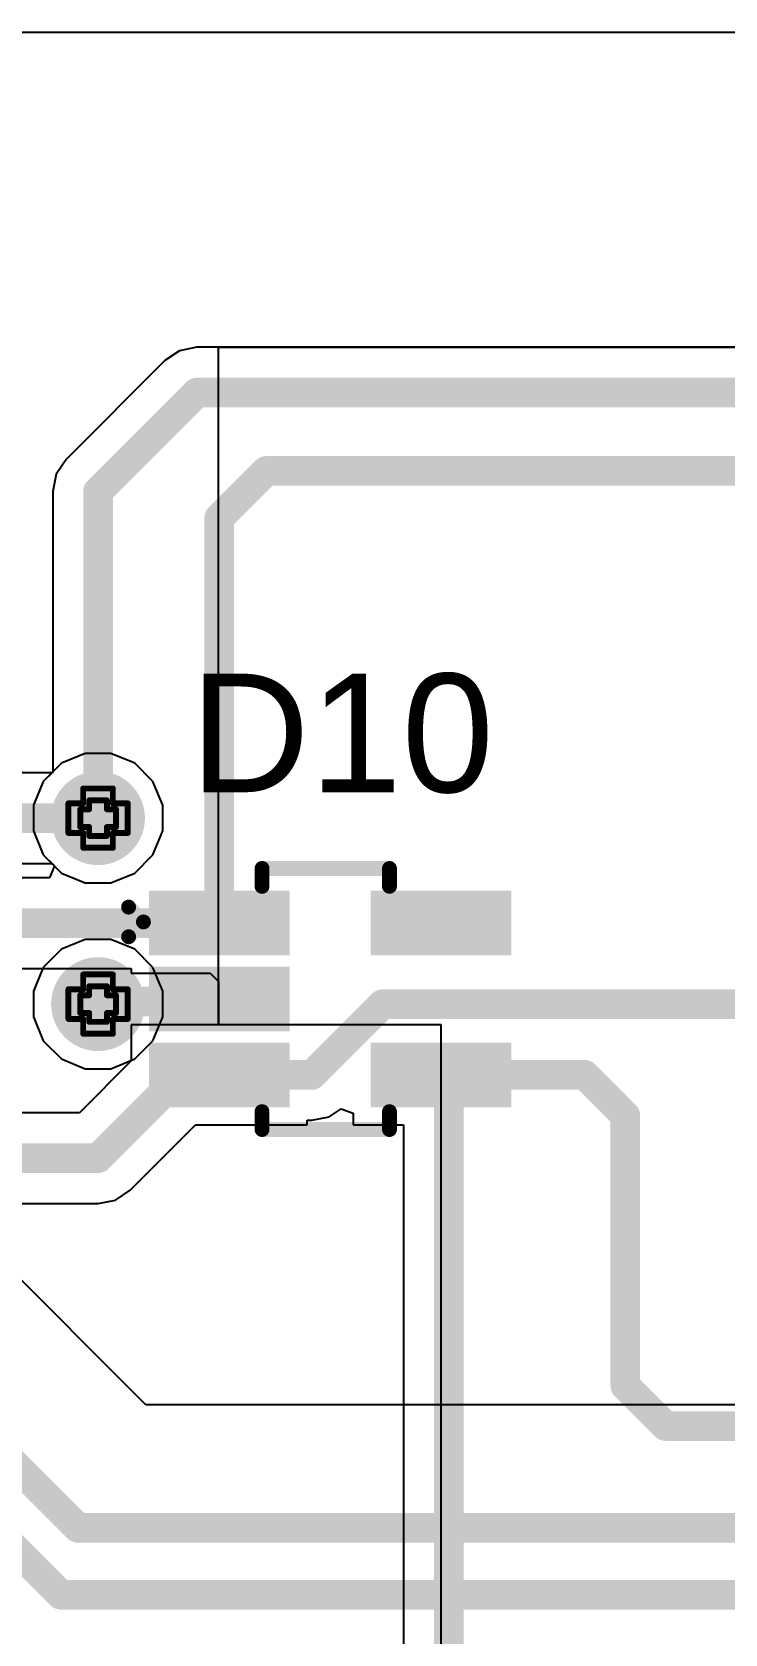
# Model space of a CAD drawing. Header units: inches. Extents: x -3 to 5259, y -3 to 5282.
# Drawn here: x 29.25 to 35.18, y 51.94 to 65.66 of the extents above; entities that cross this region are included whole.
import ezdxf

# ---------------------------------------------------------------- set-up
doc = ezdxf.new("R2010")
doc.units = ezdxf.units.IN
for name, color, linetype in [('Bottom Layer', 5, 'Continuous'), ('Bottom Solder', 6, 'Continuous'), ('Drill Drawing', 1, 'Continuous'), ('Layer 1', 16, 'Continuous'), ('Layer 2', 76, 'Continuous'), ('Top Layer', 1, 'Continuous'), ('Top Overlay', 2, 'Continuous'), ('Top Paste', 8, 'Continuous'), ('Top Solder', 216, 'Continuous'), ('Via Holes', 16, 'Continuous')]:
    doc.layers.add(name, color=color, linetype=linetype)
doc.styles.add('Arial', font='', dxfattribs={"height": 0.2})
doc.styles.get('Arial').set_extended_font_data('Arial')

# ---------------------------------------------------------------- blocks, each defined once
blk = doc.blocks.new('SOT_323_5_210')
at = {"layer": 'Top Layer'}
for points in [[(-1.45, 0.825), (-0.45, 0.825), (-0.45, 0.475), (-1.45, 0.475)], [(0.45, 0.825), (1.45, 0.825), (1.45, 0.475), (0.45, 0.475)], [(-1.45, 0.175), (-0.45, 0.175), (-0.45, -0.175), (-1.45, -0.175)], [(-1.45, -0.475), (-0.45, -0.475), (-0.45, -0.825), (-1.45, -0.825)], [(0.45, -0.475), (1.45, -0.475), (1.45, -0.825), (0.45, -0.825)]]:
    blk.add_hatch(color=1, dxfattribs=at).paths.add_polyline_path(points)
at = {"layer": 'Top Paste'}
for points in [[(-1.45, 0.825), (-0.45, 0.825), (-0.45, 0.475), (-1.45, 0.475)], [(0.45, 0.825), (1.45, 0.825), (1.45, 0.475), (0.45, 0.475)], [(-1.45, 0.175), (-0.45, 0.175), (-0.45, -0.175), (-1.45, -0.175)], [(-1.45, -0.475), (-0.45, -0.475), (-0.45, -0.825), (-1.45, -0.825)], [(0.45, -0.475), (1.45, -0.475), (1.45, -0.825), (0.45, -0.825)]]:
    blk.add_hatch(color=8, dxfattribs=at).paths.add_polyline_path(points)
at = {"layer": 'Top Solder'}
for points in [[(-1.552, 0.927), (-0.348, 0.927), (-0.348, 0.373), (-1.552, 0.373)], [(0.348, 0.927), (1.552, 0.927), (1.552, 0.373), (0.348, 0.373)], [(-1.552, 0.277), (-0.348, 0.277), (-0.348, -0.277), (-1.552, -0.277)], [(-1.552, -0.373), (-0.348, -0.373), (-0.348, -0.927), (-1.552, -0.927)], [(0.348, -0.373), (1.552, -0.373), (1.552, -0.927), (0.348, -0.927)]]:
    blk.add_hatch(color=216, dxfattribs=at).paths.add_polyline_path(points)
at = {"layer": 'Top Overlay'}
for points in [[(-0.584, 0.965, 0.127, 0.127, 0), (-0.584, 1.118, 0.127, 0.127, 0)], [(-0.584, 1.118, 0.127, 0.127, 0), (0.508, 1.118, 0.127, 0.127, 0)], [(0.508, 0.965, 0.127, 0.127, 0), (0.508, 1.118, 0.127, 0.127, 0)], [(-1.727, 0.787, 0.127, 0.127, 0), (-1.6, 0.66, 0.127, 0.127, 0)], [(-1.727, 0.533, 0.127, 0.127, 0), (-1.727, 0.787, 0.127, 0.127, 0)], [(-1.727, 0.533, 0.127, 0.127, 0), (-1.6, 0.66, 0.127, 0.127, 0)], [(-0.584, -1.118, 0.127, 0.127, 0), (-0.584, -0.965, 0.127, 0.127, 0)], [(0.508, -1.118, 0.127, 0.127, 0), (0.508, -0.965, 0.127, 0.127, 0)], [(-0.584, -1.118, 0.127, 0.127, 0), (0.508, -1.118, 0.127, 0.127, 0)]]:
    blk.add_lwpolyline(points, format="xyseb", dxfattribs=at)
for points in [[(-0.616, 1.118, 0.0635, 0.0635, 1), (-0.552, 1.118, 0.0635, 0.0635, 1)], [(-0.616, 1.118, 0.0635, 0.0635, 1), (-0.552, 1.118, 0.0635, 0.0635, 1)], [(0.476, 1.118, 0.0635, 0.0635, 1), (0.54, 1.118, 0.0635, 0.0635, 1)], [(0.476, 1.118, 0.0635, 0.0635, 1), (0.54, 1.118, 0.0635, 0.0635, 1)], [(-0.616, 0.965, 0.0635, 0.0635, 1), (-0.552, 0.965, 0.0635, 0.0635, 1)], [(0.476, 0.965, 0.0635, 0.0635, 1), (0.54, 0.965, 0.0635, 0.0635, 1)], [(-1.759, 0.787, 0.0635, 0.0635, 1), (-1.695, 0.787, 0.0635, 0.0635, 1)], [(-1.759, 0.787, 0.0635, 0.0635, 1), (-1.695, 0.787, 0.0635, 0.0635, 1)], [(-1.632, 0.66, 0.0635, 0.0635, 1), (-1.568, 0.66, 0.0635, 0.0635, 1)], [(-1.632, 0.66, 0.0635, 0.0635, 1), (-1.568, 0.66, 0.0635, 0.0635, 1)], [(-1.759, 0.533, 0.0635, 0.0635, 1), (-1.695, 0.533, 0.0635, 0.0635, 1)], [(-1.759, 0.533, 0.0635, 0.0635, 1), (-1.695, 0.533, 0.0635, 0.0635, 1)], [(-0.616, -0.965, 0.0635, 0.0635, 1), (-0.552, -0.965, 0.0635, 0.0635, 1)], [(0.476, -0.965, 0.0635, 0.0635, 1), (0.54, -0.965, 0.0635, 0.0635, 1)], [(-0.616, -1.118, 0.0635, 0.0635, 1), (-0.552, -1.118, 0.0635, 0.0635, 1)], [(-0.616, -1.118, 0.0635, 0.0635, 1), (-0.552, -1.118, 0.0635, 0.0635, 1)], [(0.476, -1.118, 0.0635, 0.0635, 1), (0.54, -1.118, 0.0635, 0.0635, 1)], [(0.476, -1.118, 0.0635, 0.0635, 1), (0.54, -1.118, 0.0635, 0.0635, 1)]]:
    blk.add_lwpolyline(points, format="xyseb", close=True, dxfattribs=at)

msp = doc.modelspace()

# ---------------------------------------------------------------- hatches: boundary and pattern name
at = {"layer": 'Bottom Layer'}
h = msp.add_hatch(color=5, dxfattribs=at)
edge = h.paths.add_edge_path()
edge.add_arc((29.812, 58.928), 0.3, 0, 360)
h = msp.add_hatch(color=5, dxfattribs=at)
edge = h.paths.add_edge_path()
edge.add_arc((29.812, 57.335), 0.3, 0, 360)
at = {"layer": 'Bottom Solder'}
h = msp.add_hatch(color=6, dxfattribs=at)
edge = h.paths.add_edge_path()
edge.add_arc((29.812, 58.928), 0.402, 0, 360)
h = msp.add_hatch(color=6, dxfattribs=at)
edge = h.paths.add_edge_path()
edge.add_arc((29.812, 57.335), 0.402, 0, 360)
at = {"layer": 'Layer 1'}
h = msp.add_hatch(color=16, dxfattribs=at)
edge = h.paths.add_edge_path()
edge.add_arc((29.812, 58.928), 0.3, 0, 360)
h = msp.add_hatch(color=16, dxfattribs=at)
edge = h.paths.add_edge_path()
edge.add_arc((29.812, 57.335), 0.3, 0, 360)
at = {"layer": 'Layer 2'}
h = msp.add_hatch(color=76, dxfattribs=at)
edge = h.paths.add_edge_path()
edge.add_arc((29.812, 58.928), 0.3, 0, 360)
h = msp.add_hatch(color=76, dxfattribs=at)
edge = h.paths.add_edge_path()
edge.add_arc((29.812, 57.335), 0.3, 0, 360)
at = {"layer": 'Top Layer'}
h = msp.add_hatch(color=1, dxfattribs=at)
edge = h.paths.add_edge_path()
edge.add_arc((29.812, 58.928), 0.3, 0, 360)
h = msp.add_hatch(color=1, dxfattribs=at)
edge = h.paths.add_edge_path()
edge.add_arc((29.812, 57.335), 0.3, 0, 360)
at = {"layer": 'Top Solder'}
h = msp.add_hatch(color=216, dxfattribs=at)
edge = h.paths.add_edge_path()
edge.add_arc((29.812, 58.928), 0.402, 0, 360)
h = msp.add_hatch(color=216, dxfattribs=at)
edge = h.paths.add_edge_path()
edge.add_arc((29.812, 57.335), 0.402, 0, 360)
at = {"layer": 'Via Holes'}
h = msp.add_hatch(color=7, dxfattribs=at)
edge = h.paths.add_edge_path()
edge.add_arc((29.812, 58.928), 0.15, 0, 360)
h = msp.add_hatch(color=7, dxfattribs=at)
edge = h.paths.add_edge_path()
edge.add_arc((29.812, 57.335), 0.15, 0, 360)

# ---------------------------------------------------------------- linework, layer by layer
at = {"layer": 'Bottom Layer'}
for p, q in [((29.702, 59.482), (29.499, 59.398)), ((29.923, 59.482), (29.702, 59.482)), ((30.126, 59.398), (29.923, 59.482)), ((29.417, 59.316), (4.504, 59.316)), ((29.499, 59.398), (29.417, 59.316)), ((30.282, 59.242), (30.126, 59.398)), ((30.366, 59.038), (30.282, 59.242)), ((30.366, 58.818), (30.366, 59.038)), ((30.282, 58.614), (30.366, 58.818)), ((30.126, 58.458), (30.282, 58.614)), ((4.665, 58.54), (29.417, 58.54)), ((29.417, 58.54), (29.499, 58.458)), ((29.499, 58.458), (29.702, 58.374)), ((29.923, 58.374), (30.126, 58.458)), ((29.702, 58.374), (29.923, 58.374)), ((29.499, 57.805), (29.343, 57.649)), ((29.702, 57.889), (29.499, 57.805)), ((29.923, 57.889), (29.702, 57.889)), ((30.126, 57.805), (29.923, 57.889)), ((30.282, 57.649), (30.126, 57.805)), ((29.343, 57.649), (29.258, 57.445)), ((30.366, 57.445), (30.282, 57.649)), ((29.258, 57.445), (29.258, 57.225)), ((30.366, 57.225), (30.366, 57.445)), ((29.258, 57.225), (29.343, 57.021)), ((30.282, 57.021), (30.366, 57.225)), ((29.343, 57.021), (29.499, 56.866)), ((30.126, 56.866), (30.282, 57.021)), ((29.499, 56.866), (29.702, 56.781)), ((29.923, 56.781), (30.126, 56.866)), ((29.702, 56.781), (29.923, 56.781))]:
    msp.add_line(p, q, dxfattribs=at)
msp.add_lwpolyline([(4.504, 58.928, 0.254, 0.254, 0), (29.812, 58.928, 0.254, 0.254, 0)], format="xyseb", dxfattribs=at)
msp.add_lwpolyline([(29.749, 58.928, 0.127, 0.127, 1), (29.876, 58.928, 0.127, 0.127, 1)], format="xyseb", close=True, dxfattribs=at)
at = {"layer": 'Drill Drawing'}
for points in [[(29.685, 59.055, 0.0508, 0.0508, 0), (29.685, 59.182, 0.0508, 0.0508, 0)], [(29.685, 59.182, 0.0508, 0.0508, 0), (29.939, 59.182, 0.0508, 0.0508, 0)], [(29.939, 59.055, 0.0508, 0.0508, 0), (29.939, 59.182, 0.0508, 0.0508, 0)], [(29.558, 58.801, 0.0508, 0.0508, 0), (29.558, 59.055, 0.0508, 0.0508, 0)], [(29.558, 59.055, 0.0508, 0.0508, 0), (29.685, 59.055, 0.0508, 0.0508, 0)], [(29.66, 58.852, 0.0508, 0.0508, 0), (29.66, 59.004, 0.0508, 0.0508, 0)], [(29.66, 59.004, 0.0508, 0.0508, 0), (29.736, 59.004, 0.0508, 0.0508, 0)], [(29.736, 59.004, 0.0508, 0.0508, 0), (29.736, 59.08, 0.0508, 0.0508, 0)], [(29.736, 59.08, 0.0508, 0.0508, 0), (29.889, 59.08, 0.0508, 0.0508, 0)], [(29.889, 59.004, 0.0508, 0.0508, 0), (29.889, 59.08, 0.0508, 0.0508, 0)], [(29.889, 59.004, 0.0508, 0.0508, 0), (29.965, 59.004, 0.0508, 0.0508, 0)], [(29.939, 59.055, 0.0508, 0.0508, 0), (30.066, 59.055, 0.0508, 0.0508, 0)], [(29.965, 58.852, 0.0508, 0.0508, 0), (29.965, 59.004, 0.0508, 0.0508, 0)], [(30.066, 58.801, 0.0508, 0.0508, 0), (30.066, 59.055, 0.0508, 0.0508, 0)], [(29.66, 58.852, 0.0508, 0.0508, 0), (29.736, 58.852, 0.0508, 0.0508, 0)], [(29.736, 58.776, 0.0508, 0.0508, 0), (29.736, 58.852, 0.0508, 0.0508, 0)], [(29.889, 58.852, 0.0508, 0.0508, 0), (29.965, 58.852, 0.0508, 0.0508, 0)], [(29.889, 58.776, 0.0508, 0.0508, 0), (29.889, 58.852, 0.0508, 0.0508, 0)], [(29.558, 58.801, 0.0508, 0.0508, 0), (29.685, 58.801, 0.0508, 0.0508, 0)], [(29.685, 58.674, 0.0508, 0.0508, 0), (29.685, 58.801, 0.0508, 0.0508, 0)], [(29.736, 58.776, 0.0508, 0.0508, 0), (29.889, 58.776, 0.0508, 0.0508, 0)], [(29.939, 58.801, 0.0508, 0.0508, 0), (30.066, 58.801, 0.0508, 0.0508, 0)], [(29.939, 58.674, 0.0508, 0.0508, 0), (29.939, 58.801, 0.0508, 0.0508, 0)], [(29.685, 58.674, 0.0508, 0.0508, 0), (29.939, 58.674, 0.0508, 0.0508, 0)], [(29.685, 57.462, 0.0508, 0.0508, 0), (29.685, 57.589, 0.0508, 0.0508, 0)], [(29.685, 57.589, 0.0508, 0.0508, 0), (29.939, 57.589, 0.0508, 0.0508, 0)], [(29.736, 57.411, 0.0508, 0.0508, 0), (29.736, 57.488, 0.0508, 0.0508, 0)], [(29.736, 57.488, 0.0508, 0.0508, 0), (29.889, 57.488, 0.0508, 0.0508, 0)], [(29.889, 57.411, 0.0508, 0.0508, 0), (29.889, 57.488, 0.0508, 0.0508, 0)], [(29.939, 57.462, 0.0508, 0.0508, 0), (29.939, 57.589, 0.0508, 0.0508, 0)], [(29.558, 57.208, 0.0508, 0.0508, 0), (29.558, 57.462, 0.0508, 0.0508, 0)], [(29.558, 57.462, 0.0508, 0.0508, 0), (29.685, 57.462, 0.0508, 0.0508, 0)], [(29.66, 57.259, 0.0508, 0.0508, 0), (29.66, 57.411, 0.0508, 0.0508, 0)], [(29.66, 57.411, 0.0508, 0.0508, 0), (29.736, 57.411, 0.0508, 0.0508, 0)], [(29.889, 57.411, 0.0508, 0.0508, 0), (29.965, 57.411, 0.0508, 0.0508, 0)], [(29.939, 57.462, 0.0508, 0.0508, 0), (30.066, 57.462, 0.0508, 0.0508, 0)], [(29.965, 57.259, 0.0508, 0.0508, 0), (29.965, 57.411, 0.0508, 0.0508, 0)], [(30.066, 57.208, 0.0508, 0.0508, 0), (30.066, 57.462, 0.0508, 0.0508, 0)], [(29.558, 57.208, 0.0508, 0.0508, 0), (29.685, 57.208, 0.0508, 0.0508, 0)], [(29.66, 57.259, 0.0508, 0.0508, 0), (29.736, 57.259, 0.0508, 0.0508, 0)], [(29.685, 57.081, 0.0508, 0.0508, 0), (29.685, 57.208, 0.0508, 0.0508, 0)], [(29.736, 57.183, 0.0508, 0.0508, 0), (29.736, 57.259, 0.0508, 0.0508, 0)], [(29.889, 57.259, 0.0508, 0.0508, 0), (29.965, 57.259, 0.0508, 0.0508, 0)], [(29.889, 57.183, 0.0508, 0.0508, 0), (29.889, 57.259, 0.0508, 0.0508, 0)], [(29.939, 57.208, 0.0508, 0.0508, 0), (30.066, 57.208, 0.0508, 0.0508, 0)], [(29.939, 57.081, 0.0508, 0.0508, 0), (29.939, 57.208, 0.0508, 0.0508, 0)], [(29.685, 57.081, 0.0508, 0.0508, 0), (29.939, 57.081, 0.0508, 0.0508, 0)], [(29.736, 57.183, 0.0508, 0.0508, 0), (29.889, 57.183, 0.0508, 0.0508, 0)]]:
    msp.add_lwpolyline(points, format="xyseb", dxfattribs=at)
for points in [[(29.673, 59.182, 0.0254, 0.0254, 1), (29.698, 59.182, 0.0254, 0.0254, 1)], [(29.673, 59.182, 0.0254, 0.0254, 1), (29.698, 59.182, 0.0254, 0.0254, 1)], [(29.927, 59.182, 0.0254, 0.0254, 1), (29.952, 59.182, 0.0254, 0.0254, 1)], [(29.927, 59.182, 0.0254, 0.0254, 1), (29.952, 59.182, 0.0254, 0.0254, 1)], [(29.546, 59.055, 0.0254, 0.0254, 1), (29.571, 59.055, 0.0254, 0.0254, 1)], [(29.546, 59.055, 0.0254, 0.0254, 1), (29.571, 59.055, 0.0254, 0.0254, 1)], [(29.647, 59.004, 0.0254, 0.0254, 1), (29.673, 59.004, 0.0254, 0.0254, 1)], [(29.647, 59.004, 0.0254, 0.0254, 1), (29.673, 59.004, 0.0254, 0.0254, 1)], [(29.673, 59.055, 0.0254, 0.0254, 1), (29.698, 59.055, 0.0254, 0.0254, 1)], [(29.673, 59.055, 0.0254, 0.0254, 1), (29.698, 59.055, 0.0254, 0.0254, 1)], [(29.724, 59.08, 0.0254, 0.0254, 1), (29.749, 59.08, 0.0254, 0.0254, 1)], [(29.724, 59.08, 0.0254, 0.0254, 1), (29.749, 59.08, 0.0254, 0.0254, 1)], [(29.724, 59.004, 0.0254, 0.0254, 1), (29.749, 59.004, 0.0254, 0.0254, 1)], [(29.724, 59.004, 0.0254, 0.0254, 1), (29.749, 59.004, 0.0254, 0.0254, 1)], [(29.876, 59.08, 0.0254, 0.0254, 1), (29.901, 59.08, 0.0254, 0.0254, 1)], [(29.876, 59.08, 0.0254, 0.0254, 1), (29.901, 59.08, 0.0254, 0.0254, 1)], [(29.876, 59.004, 0.0254, 0.0254, 1), (29.901, 59.004, 0.0254, 0.0254, 1)], [(29.876, 59.004, 0.0254, 0.0254, 1), (29.901, 59.004, 0.0254, 0.0254, 1)], [(29.927, 59.055, 0.0254, 0.0254, 1), (29.952, 59.055, 0.0254, 0.0254, 1)], [(29.927, 59.055, 0.0254, 0.0254, 1), (29.952, 59.055, 0.0254, 0.0254, 1)], [(29.952, 59.004, 0.0254, 0.0254, 1), (29.978, 59.004, 0.0254, 0.0254, 1)], [(29.952, 59.004, 0.0254, 0.0254, 1), (29.978, 59.004, 0.0254, 0.0254, 1)], [(30.054, 59.055, 0.0254, 0.0254, 1), (30.079, 59.055, 0.0254, 0.0254, 1)], [(30.054, 59.055, 0.0254, 0.0254, 1), (30.079, 59.055, 0.0254, 0.0254, 1)], [(29.647, 58.852, 0.0254, 0.0254, 1), (29.673, 58.852, 0.0254, 0.0254, 1)], [(29.647, 58.852, 0.0254, 0.0254, 1), (29.673, 58.852, 0.0254, 0.0254, 1)], [(29.724, 58.852, 0.0254, 0.0254, 1), (29.749, 58.852, 0.0254, 0.0254, 1)], [(29.724, 58.852, 0.0254, 0.0254, 1), (29.749, 58.852, 0.0254, 0.0254, 1)], [(29.876, 58.852, 0.0254, 0.0254, 1), (29.901, 58.852, 0.0254, 0.0254, 1)], [(29.876, 58.852, 0.0254, 0.0254, 1), (29.901, 58.852, 0.0254, 0.0254, 1)], [(29.952, 58.852, 0.0254, 0.0254, 1), (29.978, 58.852, 0.0254, 0.0254, 1)], [(29.952, 58.852, 0.0254, 0.0254, 1), (29.978, 58.852, 0.0254, 0.0254, 1)], [(29.546, 58.801, 0.0254, 0.0254, 1), (29.571, 58.801, 0.0254, 0.0254, 1)], [(29.546, 58.801, 0.0254, 0.0254, 1), (29.571, 58.801, 0.0254, 0.0254, 1)], [(29.673, 58.801, 0.0254, 0.0254, 1), (29.698, 58.801, 0.0254, 0.0254, 1)], [(29.673, 58.801, 0.0254, 0.0254, 1), (29.698, 58.801, 0.0254, 0.0254, 1)], [(29.724, 58.776, 0.0254, 0.0254, 1), (29.749, 58.776, 0.0254, 0.0254, 1)], [(29.724, 58.776, 0.0254, 0.0254, 1), (29.749, 58.776, 0.0254, 0.0254, 1)], [(29.876, 58.776, 0.0254, 0.0254, 1), (29.901, 58.776, 0.0254, 0.0254, 1)], [(29.876, 58.776, 0.0254, 0.0254, 1), (29.901, 58.776, 0.0254, 0.0254, 1)], [(29.927, 58.801, 0.0254, 0.0254, 1), (29.952, 58.801, 0.0254, 0.0254, 1)], [(29.927, 58.801, 0.0254, 0.0254, 1), (29.952, 58.801, 0.0254, 0.0254, 1)], [(30.054, 58.801, 0.0254, 0.0254, 1), (30.079, 58.801, 0.0254, 0.0254, 1)], [(30.054, 58.801, 0.0254, 0.0254, 1), (30.079, 58.801, 0.0254, 0.0254, 1)], [(29.673, 58.674, 0.0254, 0.0254, 1), (29.698, 58.674, 0.0254, 0.0254, 1)], [(29.673, 58.674, 0.0254, 0.0254, 1), (29.698, 58.674, 0.0254, 0.0254, 1)], [(29.927, 58.674, 0.0254, 0.0254, 1), (29.952, 58.674, 0.0254, 0.0254, 1)], [(29.927, 58.674, 0.0254, 0.0254, 1), (29.952, 58.674, 0.0254, 0.0254, 1)], [(29.673, 57.589, 0.0254, 0.0254, 1), (29.698, 57.589, 0.0254, 0.0254, 1)], [(29.673, 57.589, 0.0254, 0.0254, 1), (29.698, 57.589, 0.0254, 0.0254, 1)], [(29.724, 57.488, 0.0254, 0.0254, 1), (29.749, 57.488, 0.0254, 0.0254, 1)], [(29.724, 57.488, 0.0254, 0.0254, 1), (29.749, 57.488, 0.0254, 0.0254, 1)], [(29.876, 57.488, 0.0254, 0.0254, 1), (29.901, 57.488, 0.0254, 0.0254, 1)], [(29.876, 57.488, 0.0254, 0.0254, 1), (29.901, 57.488, 0.0254, 0.0254, 1)], [(29.927, 57.589, 0.0254, 0.0254, 1), (29.952, 57.589, 0.0254, 0.0254, 1)], [(29.927, 57.589, 0.0254, 0.0254, 1), (29.952, 57.589, 0.0254, 0.0254, 1)], [(29.546, 57.462, 0.0254, 0.0254, 1), (29.571, 57.462, 0.0254, 0.0254, 1)], [(29.546, 57.462, 0.0254, 0.0254, 1), (29.571, 57.462, 0.0254, 0.0254, 1)], [(29.647, 57.411, 0.0254, 0.0254, 1), (29.673, 57.411, 0.0254, 0.0254, 1)], [(29.647, 57.411, 0.0254, 0.0254, 1), (29.673, 57.411, 0.0254, 0.0254, 1)], [(29.673, 57.462, 0.0254, 0.0254, 1), (29.698, 57.462, 0.0254, 0.0254, 1)], [(29.673, 57.462, 0.0254, 0.0254, 1), (29.698, 57.462, 0.0254, 0.0254, 1)], [(29.724, 57.411, 0.0254, 0.0254, 1), (29.749, 57.411, 0.0254, 0.0254, 1)], [(29.724, 57.411, 0.0254, 0.0254, 1), (29.749, 57.411, 0.0254, 0.0254, 1)], [(29.876, 57.411, 0.0254, 0.0254, 1), (29.901, 57.411, 0.0254, 0.0254, 1)], [(29.876, 57.411, 0.0254, 0.0254, 1), (29.901, 57.411, 0.0254, 0.0254, 1)], [(29.927, 57.462, 0.0254, 0.0254, 1), (29.952, 57.462, 0.0254, 0.0254, 1)], [(29.927, 57.462, 0.0254, 0.0254, 1), (29.952, 57.462, 0.0254, 0.0254, 1)], [(29.952, 57.411, 0.0254, 0.0254, 1), (29.978, 57.411, 0.0254, 0.0254, 1)], [(29.952, 57.411, 0.0254, 0.0254, 1), (29.978, 57.411, 0.0254, 0.0254, 1)], [(30.054, 57.462, 0.0254, 0.0254, 1), (30.079, 57.462, 0.0254, 0.0254, 1)], [(30.054, 57.462, 0.0254, 0.0254, 1), (30.079, 57.462, 0.0254, 0.0254, 1)], [(29.546, 57.208, 0.0254, 0.0254, 1), (29.571, 57.208, 0.0254, 0.0254, 1)], [(29.546, 57.208, 0.0254, 0.0254, 1), (29.571, 57.208, 0.0254, 0.0254, 1)], [(29.647, 57.259, 0.0254, 0.0254, 1), (29.673, 57.259, 0.0254, 0.0254, 1)], [(29.647, 57.259, 0.0254, 0.0254, 1), (29.673, 57.259, 0.0254, 0.0254, 1)], [(29.673, 57.208, 0.0254, 0.0254, 1), (29.698, 57.208, 0.0254, 0.0254, 1)], [(29.673, 57.208, 0.0254, 0.0254, 1), (29.698, 57.208, 0.0254, 0.0254, 1)], [(29.724, 57.259, 0.0254, 0.0254, 1), (29.749, 57.259, 0.0254, 0.0254, 1)], [(29.724, 57.259, 0.0254, 0.0254, 1), (29.749, 57.259, 0.0254, 0.0254, 1)], [(29.876, 57.259, 0.0254, 0.0254, 1), (29.901, 57.259, 0.0254, 0.0254, 1)], [(29.876, 57.259, 0.0254, 0.0254, 1), (29.901, 57.259, 0.0254, 0.0254, 1)], [(29.927, 57.208, 0.0254, 0.0254, 1), (29.952, 57.208, 0.0254, 0.0254, 1)], [(29.927, 57.208, 0.0254, 0.0254, 1), (29.952, 57.208, 0.0254, 0.0254, 1)], [(29.952, 57.259, 0.0254, 0.0254, 1), (29.978, 57.259, 0.0254, 0.0254, 1)], [(29.952, 57.259, 0.0254, 0.0254, 1), (29.978, 57.259, 0.0254, 0.0254, 1)], [(30.054, 57.208, 0.0254, 0.0254, 1), (30.079, 57.208, 0.0254, 0.0254, 1)], [(30.054, 57.208, 0.0254, 0.0254, 1), (30.079, 57.208, 0.0254, 0.0254, 1)], [(29.673, 57.081, 0.0254, 0.0254, 1), (29.698, 57.081, 0.0254, 0.0254, 1)], [(29.673, 57.081, 0.0254, 0.0254, 1), (29.698, 57.081, 0.0254, 0.0254, 1)], [(29.724, 57.183, 0.0254, 0.0254, 1), (29.749, 57.183, 0.0254, 0.0254, 1)], [(29.724, 57.183, 0.0254, 0.0254, 1), (29.749, 57.183, 0.0254, 0.0254, 1)], [(29.876, 57.183, 0.0254, 0.0254, 1), (29.901, 57.183, 0.0254, 0.0254, 1)], [(29.876, 57.183, 0.0254, 0.0254, 1), (29.901, 57.183, 0.0254, 0.0254, 1)], [(29.927, 57.081, 0.0254, 0.0254, 1), (29.952, 57.081, 0.0254, 0.0254, 1)], [(29.927, 57.081, 0.0254, 0.0254, 1), (29.952, 57.081, 0.0254, 0.0254, 1)]]:
    msp.add_lwpolyline(points, format="xyseb", close=True, dxfattribs=at)
at = {"layer": 'Layer 1'}
for p, q in [((29.702, 59.482), (29.499, 59.398)), ((29.923, 59.482), (29.702, 59.482)), ((30.126, 59.398), (29.923, 59.482)), ((29.499, 59.398), (29.343, 59.242)), ((30.282, 59.242), (30.126, 59.398)), ((29.343, 59.242), (29.258, 59.038)), ((30.366, 59.038), (30.282, 59.242)), ((29.258, 59.038), (29.258, 58.818)), ((30.366, 58.818), (30.366, 59.038)), ((29.258, 58.818), (29.343, 58.614)), ((30.282, 58.614), (30.366, 58.818)), ((29.343, 58.614), (29.499, 58.458)), ((30.126, 58.458), (30.282, 58.614)), ((29.499, 58.458), (29.702, 58.374)), ((29.923, 58.374), (30.126, 58.458)), ((29.702, 58.374), (29.923, 58.374))]:
    msp.add_line(p, q, dxfattribs=at)
at = {"layer": 'Layer 2'}
for p, q in [((26.34, 65.661), (89.103, 65.661)), ((29.702, 59.482), (29.499, 59.398)), ((29.923, 59.482), (29.702, 59.482)), ((30.126, 59.398), (29.923, 59.482)), ((29.499, 59.398), (29.343, 59.242)), ((30.282, 59.242), (30.126, 59.398)), ((29.343, 59.242), (29.258, 59.038)), ((30.366, 59.038), (30.282, 59.242)), ((29.258, 59.038), (29.258, 58.818)), ((30.366, 58.818), (30.366, 59.038)), ((29.258, 58.818), (29.343, 58.614)), ((30.282, 58.614), (30.366, 58.818)), ((29.343, 58.614), (29.499, 58.458)), ((30.126, 58.458), (30.282, 58.614)), ((29.499, 58.458), (29.702, 58.374)), ((29.923, 58.374), (30.126, 58.458)), ((29.702, 58.374), (29.923, 58.374)), ((30.221, 53.904), (26.34, 57.785)), ((29.499, 57.805), (29.343, 57.649)), ((29.702, 57.889), (29.499, 57.805)), ((29.923, 57.889), (29.702, 57.889)), ((30.126, 57.805), (29.923, 57.889)), ((30.282, 57.649), (30.126, 57.805)), ((29.343, 57.649), (29.258, 57.445)), ((30.366, 57.445), (30.282, 57.649)), ((29.258, 57.445), (29.258, 57.225)), ((30.366, 57.225), (30.366, 57.445)), ((29.258, 57.225), (29.343, 57.021)), ((30.282, 57.021), (30.366, 57.225)), ((29.343, 57.021), (29.499, 56.866)), ((30.126, 56.866), (30.282, 57.021)), ((29.499, 56.866), (29.702, 56.781)), ((29.923, 56.781), (30.126, 56.866)), ((29.702, 56.781), (29.923, 56.781)), ((32.283, 53.904), (30.221, 53.904)), ((102.271, 53.904), (32.283, 53.904))]:
    msp.add_line(p, q, dxfattribs=at)
for points in [[(26.568, 55.921, 0.254, 0.254, 0), (29.641, 52.848, 0.254, 0.254, 0)], [(26.045, 55.725, 0.254, 0.254, 0), (29.494, 52.276, 0.254, 0.254, 0)], [(29.641, 52.848, 0.254, 0.254, 0), (102.016, 52.848, 0.254, 0.254, 0)], [(29.494, 52.276, 0.254, 0.254, 0), (101.8, 52.276, 0.254, 0.254, 0)]]:
    msp.add_lwpolyline(points, format="xyseb", dxfattribs=at)
for points in [[(29.578, 52.848, 0.127, 0.127, 1), (29.705, 52.848, 0.127, 0.127, 1)], [(29.578, 52.848, 0.127, 0.127, 1), (29.705, 52.848, 0.127, 0.127, 1)], [(29.43, 52.276, 0.127, 0.127, 1), (29.557, 52.276, 0.127, 0.127, 1)], [(29.43, 52.276, 0.127, 0.127, 1), (29.557, 52.276, 0.127, 0.127, 1)]]:
    msp.add_lwpolyline(points, format="xyseb", close=True, dxfattribs=at)
at = {"layer": 'Top Layer'}
for p, q in [((30.384, 62.848), (29.538, 62.001)), ((30.51, 62.932), (30.384, 62.848)), ((30.659, 62.961), (30.51, 62.932)), ((43.574, 62.961), (30.659, 62.961)), ((30.844, 57.158), (30.844, 62.961)), ((30.844, 62.961), (44.536, 62.961)), ((29.538, 62.001), (29.454, 61.875)), ((29.454, 61.875), (29.424, 61.727)), ((29.424, 61.727), (29.424, 59.323)), ((29.424, 59.323), (29.343, 59.242)), ((29.343, 59.242), (29.258, 59.038)), ((29.258, 59.038), (29.258, 58.818)), ((29.258, 58.818), (29.343, 58.614)), ((29.343, 58.614), (29.438, 58.519)), ((29.438, 58.519), (29.396, 58.417)), ((29.396, 58.417), (29.108, 58.417)), ((29.108, 57.64), (30.097, 57.64)), ((30.097, 57.64), (30.097, 57.6)), ((30.097, 57.6), (30.772, 57.6)), ((30.772, 57.6), (30.844, 57.528)), ((30.844, 57.528), (30.844, 57.158)), ((30.844, 57.158), (30.097, 57.158)), ((30.097, 57.158), (30.097, 56.849)), ((32.751, 57.158), (30.844, 57.158)), ((32.751, 50.369), (32.751, 57.158)), ((30.097, 56.849), (29.652, 56.404)), ((29.652, 56.404), (28.149, 56.404)), ((31.793, 56.37), (31.895, 56.438)), ((31.895, 56.438), (31.997, 56.401)), ((31.997, 56.401), (31.997, 56.3)), ((30.087, 55.741), (30.646, 56.3)), ((30.646, 56.3), (31.605, 56.3)), ((31.605, 56.3), (31.605, 56.34)), ((31.605, 56.34), (31.645, 56.34)), ((31.645, 56.34), (31.793, 56.37)), ((31.997, 56.3), (32.429, 56.3)), ((32.429, 56.3), (32.429, 50.865)), ((29.961, 55.656), (30.087, 55.741)), ((28.149, 55.627), (29.812, 55.627)), ((29.812, 55.627), (29.961, 55.656))]:
    msp.add_line(p, q, dxfattribs=at)
for points in [[(29.812, 61.727, 0.254, 0.254, 0), (30.659, 62.573, 0.254, 0.254, 0)], [(30.659, 62.573, 0.254, 0.254, 0), (43.574, 62.573, 0.254, 0.254, 0)], [(30.851, 61.5, 0.254, 0.254, 0), (31.253, 61.902, 0.254, 0.254, 0)], [(31.253, 61.902, 0.254, 0.254, 0), (39.482, 61.902, 0.254, 0.254, 0)], [(29.812, 58.928, 0.254, 0.254, 0), (29.812, 61.727, 0.254, 0.254, 0)], [(30.851, 58.029, 0.254, 0.254, 0), (30.851, 61.5, 0.254, 0.254, 0)], [(29.108, 58.029, 0.254, 0.254, 0), (30.851, 58.029, 0.254, 0.254, 0)], [(30.829, 57.357, 0.254, 0.254, 0), (30.851, 57.379, 0.254, 0.254, 0)], [(29.812, 57.335, 0.254, 0.254, 0), (29.834, 57.357, 0.254, 0.254, 0)], [(29.834, 57.357, 0.254, 0.254, 0), (30.829, 57.357, 0.254, 0.254, 0)], [(31.645, 56.729, 0.254, 0.254, 0), (32.251, 57.335, 0.254, 0.254, 0)], [(32.251, 57.335, 0.254, 0.254, 0), (38.197, 57.335, 0.254, 0.254, 0)], [(29.812, 56.015, 0.254, 0.254, 0), (30.526, 56.729, 0.254, 0.254, 0)], [(30.526, 56.729, 0.254, 0.254, 0), (30.851, 56.729, 0.254, 0.254, 0)], [(30.851, 56.729, 0.254, 0.254, 0), (31.645, 56.729, 0.254, 0.254, 0)], [(32.751, 56.729, 0.254, 0.254, 0), (33.981, 56.729, 0.254, 0.254, 0)], [(32.751, 56.729, 0.254, 0.254, 0), (32.77, 56.729, 0.254, 0.254, 0)], [(32.77, 56.729, 0.254, 0.254, 0), (32.818, 56.681, 0.254, 0.254, 0)], [(32.818, 50.294, 0.254, 0.254, 0), (32.818, 56.681, 0.254, 0.254, 0)], [(33.981, 56.729, 0.254, 0.254, 0), (34.329, 56.38, 0.254, 0.254, 0)], [(34.329, 54.066, 0.254, 0.254, 0), (34.329, 56.38, 0.254, 0.254, 0)], [(27.58, 56.015, 0.254, 0.254, 0), (29.812, 56.015, 0.254, 0.254, 0)], [(34.329, 54.066, 0.254, 0.254, 0), (34.674, 53.721, 0.254, 0.254, 0)], [(34.674, 53.721, 0.254, 0.254, 0), (38.565, 53.721, 0.254, 0.254, 0)]]:
    msp.add_lwpolyline(points, format="xyseb", dxfattribs=at)
for points in [[(30.595, 62.573, 0.127, 0.127, 1), (30.722, 62.573, 0.127, 0.127, 1)], [(30.595, 62.573, 0.127, 0.127, 1), (30.722, 62.573, 0.127, 0.127, 1)], [(31.19, 61.902, 0.127, 0.127, 1), (31.317, 61.902, 0.127, 0.127, 1)], [(31.19, 61.902, 0.127, 0.127, 1), (31.317, 61.902, 0.127, 0.127, 1)], [(29.749, 61.727, 0.127, 0.127, 1), (29.876, 61.727, 0.127, 0.127, 1)], [(29.749, 61.727, 0.127, 0.127, 1), (29.876, 61.727, 0.127, 0.127, 1)], [(30.787, 61.5, 0.127, 0.127, 1), (30.914, 61.5, 0.127, 0.127, 1)], [(30.787, 61.5, 0.127, 0.127, 1), (30.914, 61.5, 0.127, 0.127, 1)], [(29.749, 58.928, 0.127, 0.127, 1), (29.876, 58.928, 0.127, 0.127, 1)], [(30.787, 58.029, 0.127, 0.127, 1), (30.914, 58.029, 0.127, 0.127, 1)], [(30.787, 58.029, 0.127, 0.127, 1), (30.914, 58.029, 0.127, 0.127, 1)], [(30.787, 57.379, 0.127, 0.127, 1), (30.914, 57.379, 0.127, 0.127, 1)], [(29.749, 57.335, 0.127, 0.127, 1), (29.876, 57.335, 0.127, 0.127, 1)], [(29.771, 57.357, 0.127, 0.127, 1), (29.898, 57.357, 0.127, 0.127, 1)], [(29.771, 57.357, 0.127, 0.127, 1), (29.898, 57.357, 0.127, 0.127, 1)], [(30.766, 57.357, 0.127, 0.127, 1), (30.893, 57.357, 0.127, 0.127, 1)], [(30.766, 57.357, 0.127, 0.127, 1), (30.893, 57.357, 0.127, 0.127, 1)], [(32.188, 57.335, 0.127, 0.127, 1), (32.315, 57.335, 0.127, 0.127, 1)], [(32.188, 57.335, 0.127, 0.127, 1), (32.315, 57.335, 0.127, 0.127, 1)], [(30.462, 56.729, 0.127, 0.127, 1), (30.589, 56.729, 0.127, 0.127, 1)], [(30.462, 56.729, 0.127, 0.127, 1), (30.589, 56.729, 0.127, 0.127, 1)], [(30.787, 56.729, 0.127, 0.127, 1), (30.914, 56.729, 0.127, 0.127, 1)], [(30.787, 56.729, 0.127, 0.127, 1), (30.914, 56.729, 0.127, 0.127, 1)], [(31.581, 56.729, 0.127, 0.127, 1), (31.708, 56.729, 0.127, 0.127, 1)], [(31.581, 56.729, 0.127, 0.127, 1), (31.708, 56.729, 0.127, 0.127, 1)], [(32.687, 56.729, 0.127, 0.127, 1), (32.814, 56.729, 0.127, 0.127, 1)], [(32.687, 56.729, 0.127, 0.127, 1), (32.814, 56.729, 0.127, 0.127, 1)], [(32.706, 56.729, 0.127, 0.127, 1), (32.833, 56.729, 0.127, 0.127, 1)], [(32.706, 56.729, 0.127, 0.127, 1), (32.833, 56.729, 0.127, 0.127, 1)], [(32.754, 56.681, 0.127, 0.127, 1), (32.881, 56.681, 0.127, 0.127, 1)], [(32.754, 56.681, 0.127, 0.127, 1), (32.881, 56.681, 0.127, 0.127, 1)], [(33.917, 56.729, 0.127, 0.127, 1), (34.044, 56.729, 0.127, 0.127, 1)], [(33.917, 56.729, 0.127, 0.127, 1), (34.044, 56.729, 0.127, 0.127, 1)], [(34.266, 56.38, 0.127, 0.127, 1), (34.393, 56.38, 0.127, 0.127, 1)], [(34.266, 56.38, 0.127, 0.127, 1), (34.393, 56.38, 0.127, 0.127, 1)], [(29.749, 56.015, 0.127, 0.127, 1), (29.876, 56.015, 0.127, 0.127, 1)], [(29.749, 56.015, 0.127, 0.127, 1), (29.876, 56.015, 0.127, 0.127, 1)], [(34.266, 54.066, 0.127, 0.127, 1), (34.393, 54.066, 0.127, 0.127, 1)], [(34.266, 54.066, 0.127, 0.127, 1), (34.393, 54.066, 0.127, 0.127, 1)], [(34.611, 53.721, 0.127, 0.127, 1), (34.738, 53.721, 0.127, 0.127, 1)], [(34.611, 53.721, 0.127, 0.127, 1), (34.738, 53.721, 0.127, 0.127, 1)]]:
    msp.add_lwpolyline(points, format="xyseb", close=True, dxfattribs=at)

# ---------------------------------------------------------------- block references
msp.add_blockref('SOT_323_5_210', (31.801, 57.379))

# ---------------------------------------------------------------- texts
at = {"layer": 'Top Overlay', "style": 'Arial'}
msp.add_text('D10', height=1.016, dxfattribs=at).set_placement((30.6, 59.15))

doc.saveas('drawing.dxf')
